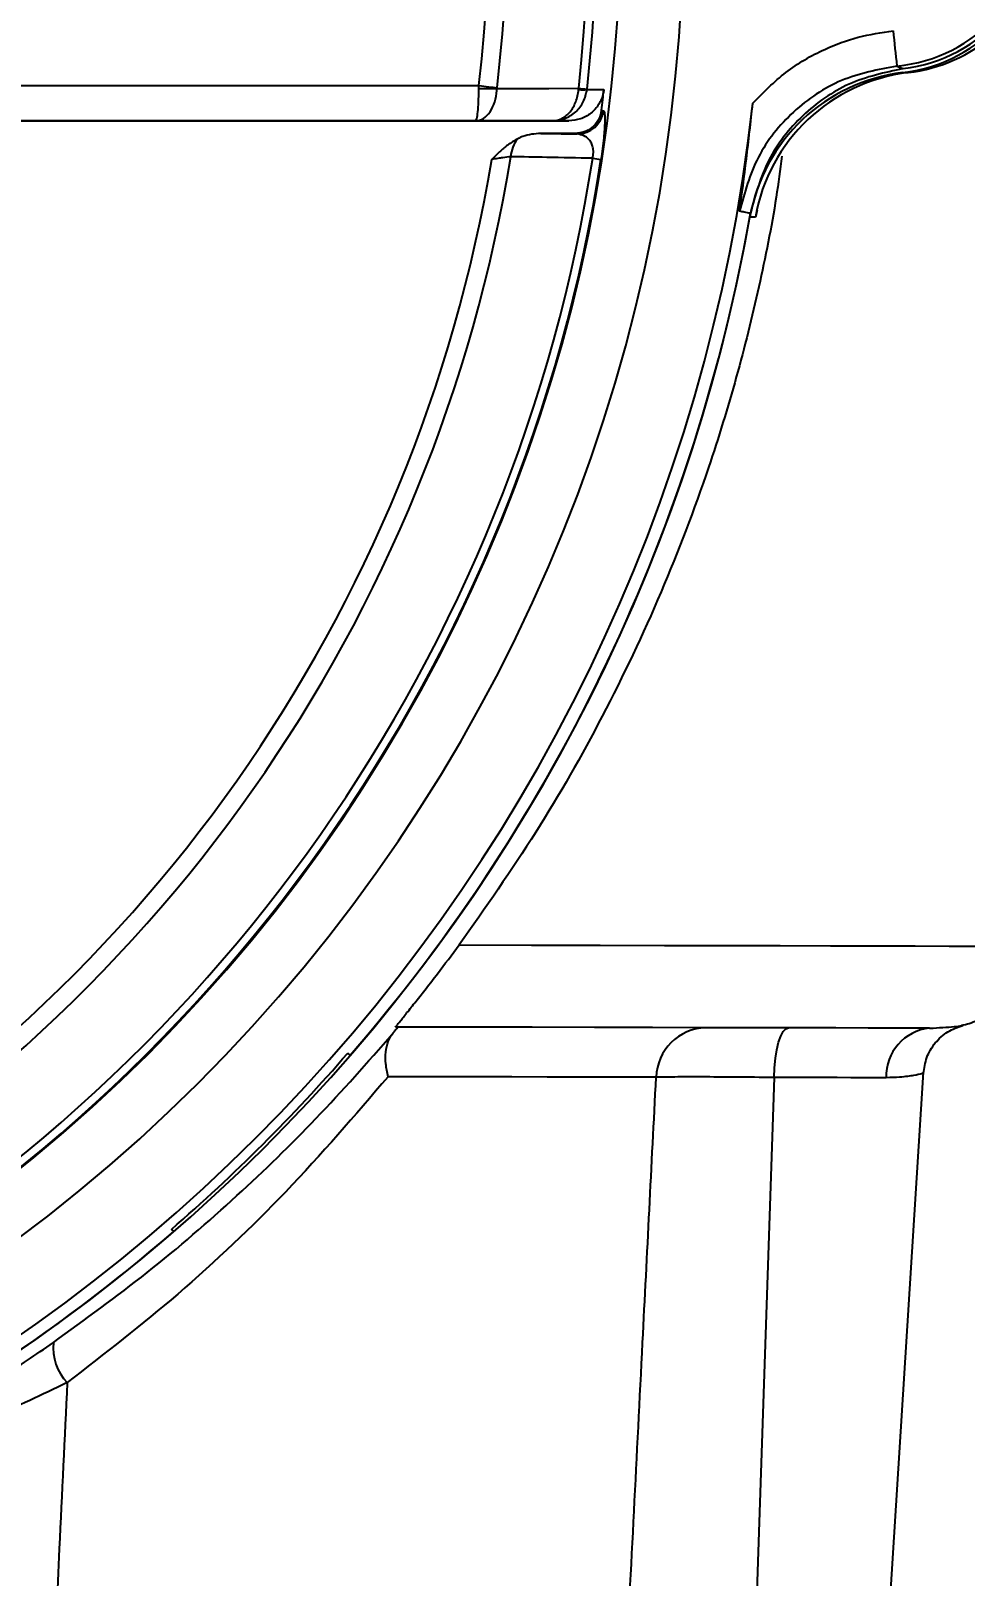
# Model space of a CAD drawing. Header units: millimetres. Extents: x 2454 to 4226, y 715 to 1968.
# Drawn here: x 3044.8 to 3092.4, y 1670.9 to 1749.8 of the extents above; entities that cross this region are included whole.
import ezdxf

# ---------------------------------------------------------------- set-up
doc = ezdxf.new("R2010")
doc.units = ezdxf.units.MM
doc.layers.add('标注', color=3, linetype='Continuous', lineweight=13)
doc.styles.add('SLDTEXTSTYLE1', font='txt.shx', dxfattribs={"width": 0.7, "bigfont": 'gbcbig.shx'})
doc.dimstyles.new('SLDDIMSTYLE12$0', dxfattribs={"dimtxt": 12, "dimasz": 10, "dimexe": 0, "dimexo": 0.0625, "dimgap": 0.875, "dimtad": 1, "dimdec": 1, "dimlfac": 1.8, "dimrnd": 1e-09, "dimzin": 12, "dimdsep": 46, "dimtxsty": 'SLDTEXTSTYLE1', "dimcen": 0.09, "dimdle": 8.16, "dimclrd": 3, "dimclre": 3, "dimadec": 0, "dimazin": 3, "dimtfac": 1, "dimtdec": 1, "dimtofl": 0, "dimtmove": 0, "dimatfit": 3, "dimfxl": 0, "dimfrac": 2, "dimtolj": 1, "dimlwd": 5, "dimlwe": 5, "dimarcsym": 0})

# ---------------------------------------------------------------- blocks, each defined once
blk = doc.blocks.new('*D48')
at = {"layer": 'Defpoints', "color": 0, "transparency": 16777216}
for p in [(3045.699, 1934.269), (3087.523, 1665.434), (3190.72, 1665.434)]:
    blk.add_point(p, dxfattribs=at)
at = {"layer": '标注', "color": 3, "lineweight": 5, "transparency": 16777216}
blk.add_line((3045.762, 1934.269), (3190.72, 1934.269), dxfattribs=at)
at = {"layer": '标注', "color": 3, "linetype": 'Continuous', "lineweight": 5, "transparency": 16777216}
for p, q in [((3190.72, 1924.269), (3190.72, 1675.434)), ((3087.585, 1665.434), (3190.72, 1665.434))]:
    blk.add_line(p, q, dxfattribs=at)
at = {"layer": '标注', "color": 3, "transparency": 16777216}
for points in [[(3189.053, 1924.269), (3192.386, 1924.269), (3190.72, 1934.269)], [(3189.053, 1675.434), (3192.386, 1675.434), (3190.72, 1665.434)]]:
    blk.add_solid(points, dxfattribs=at)
at = {"layer": '标注', "color": 0, "transparency": 16777216, "insert": (3178.416, 1799.851), "char_height": 10, "attachment_point": 5, "rotation": 90, "style": 'SLDTEXTSTYLE1'}
blk.add_mtext('\\A1;{\\H2.28571x;300}', dxfattribs=at)

msp = doc.modelspace()

# ---------------------------------------------------------------- linework, layer by layer
at = {"color": 7, "linetype": 'Continuous', "lineweight": 25}
for p, q in [((3089.238, 1747.653), (3089.515, 1747.652)), ((3022.004, 1746.991), (3067.624, 1746.991)), ((3067.622, 1746.847), (3067.624, 1746.991)), ((3068.551, 1746.884), (3068.548, 1746.847)), ((3072.709, 1746.792), (3072.713, 1746.854)), ((3073.139, 1746.808), (3073.137, 1746.792)), ((3067.461, 1745.191), (3022.022, 1745.191)), ((3022.192, 1745.191), (3072.206, 1745.191)), ((3071.363, 1745.191), (3067.461, 1745.191)), ((3072.206, 1745.191), (3071.363, 1745.191)), ((3072.533, 1744.552), (3070.784, 1744.552)), ((3081.72, 1740.284), (3081.442, 1740.285)), ((3092.244, 1699.03), (3092.227, 1699.027)), ((3061.066, 1697.521), (3060.939, 1697.621)), ((3082.673, 1696.375), (3081.644, 1665.613)), ((3088.331, 1665.598), (3090.296, 1696.644)), ((3051.944, 1688.626), (3052.071, 1688.525)), ((3052.071, 1688.525), (3051.958, 1688.638))]:
    msp.add_line(p, q, dxfattribs=at)
at = {"color": 7, "linetype": 'Continuous', "lineweight": 25, "flags": 128}
for points in [[(3067.624, 1746.991), (3067.751, 1746.977), (3067.878, 1746.962), (3068.001, 1746.947), (3068.122, 1746.933), (3068.238, 1746.92), (3068.349, 1746.907), (3068.454, 1746.895), (3068.551, 1746.884)], [(3068.548, 1746.847), (3071.191, 1746.852), (3072.713, 1746.854)], [(3073.137, 1746.792), (3073.362, 1746.793), (3073.997, 1746.794)], [(3073.874, 1745.735), (3073.931, 1745.719), (3073.975, 1745.706)], [(3070.784, 1744.552), (3071.822, 1744.535), (3072.638, 1744.522)], [(3072.638, 1744.522), (3072.579, 1744.539), (3072.533, 1744.552)], [(3066.616, 1703.14), (3070.306, 1703.132), (3073.805, 1703.124), (3077.094, 1703.117), (3080.158, 1703.111), (3082.981, 1703.105), (3085.548, 1703.099), (3087.848, 1703.094), (3089.868, 1703.09), (3091.598, 1703.086), (3093.029, 1703.083), (3094.155, 1703.081), (3094.97, 1703.079), (3095.469, 1703.078), (3095.65, 1703.078), (3095.651, 1703.078)], [(3090.608, 1698.893), (3089.867, 1698.895), (3088.819, 1698.897), (3087.468, 1698.9), (3085.822, 1698.904), (3083.889, 1698.908), (3081.68, 1698.912), (3079.206, 1698.918), (3076.481, 1698.924), (3073.52, 1698.93), (3070.337, 1698.937), (3066.951, 1698.944), (3063.379, 1698.951)], [(3082.673, 1696.375), (3082.695, 1696.878), (3082.743, 1697.357), (3082.814, 1697.795), (3082.906, 1698.177), (3083.015, 1698.488), (3083.139, 1698.719), (3083.271, 1698.861), (3083.409, 1698.909)], [(3076.66, 1696.388), (3075.534, 1696.39), (3074.23, 1696.393), (3072.752, 1696.396), (3071.107, 1696.4), (3069.301, 1696.404), (3067.342, 1696.408), (3065.238, 1696.412), (3062.997, 1696.417)], [(3088.394, 1696.363), (3087.851, 1696.364), (3087.248, 1696.366), (3086.591, 1696.367), (3085.885, 1696.368), (3085.135, 1696.37), (3084.345, 1696.372), (3083.523, 1696.373), (3082.673, 1696.375)]]:
    msp.add_lwpolyline(points, dxfattribs=at)
at = {"color": 7, "linetype": 'Continuous', "lineweight": 25}
for centre, radius, start, end in [((2993.687, 1755.803), 84.364, 293.77253, 288.03652), ((2992.529, 1755.805), 82.329, 298.30628, 286.54744), ((2992.335, 1755.805), 81.303, 353.64683, 186.35318), ((2992.326, 1755.805), 80.884, 353.64681, 186.3532), ((2992.287, 1755.805), 76.784, 353.328, 186.67202), ((2992.284, 1755.805), 75.854, 353.328, 186.67202), ((3088.2, 1755.8), 7.844, 275.40464, 84.59536), ((3088.29, 1755.8), 8.001, 276.91879, 83.08121), ((3088.567, 1755.597), 8.001, 276.80745, 55.06344), ((3088.29, 1755.598), 8.001, 276.80651, 0.66311), ((3136.127, 1753.822), 47.547, 184.87301, 187.04402), ((3090.305, 1738.716), 9, 96.80603, 169.96374), ((3090.582, 1738.716), 9, 96.80603, 169.96374), ((3068.085, 1759.845), 13.006, 267.9584, 272.0409), ((3072.923, 1748.521), 1.742, 262.93924, 277.05695), ((3081.646, 1826.843), 80.486, 263.62822, 263.93278), ((2992.464, 1755.802), 82.03, 352.95108, 353.69537), ((2993.685, 1755.798), 88.439, 276.305, 353.69783), ((3072.635, 1745.872), 1.35, 270.10247, 352.93682), ((3070.842, 1743.27), 1.597, 140.63983, 176.72524), ((2992.473, 1755.8), 77.776, 298.98442, 350.7972), ((2992.469, 1755.8), 76.846, 299.04627, 350.58227), ((2992.521, 1755.799), 82.295, 298.34695, 351.20907), ((2992.512, 1755.799), 81.876, 298.69165, 351.20907), ((3082.319, 1800.589), 57.989, 261.17881, 261.60147), ((2993.792, 1755.797), 89.012, 279.79419, 349.96366), ((2993.788, 1755.799), 89.009, 319.09969, 350.08602), ((3079.27, 1696.307), 2.612, 91.55213, 178.22552), ((3090.851, 1696.447), 2.458, 95.68178, 181.96006), ((2993.765, 1755.797), 88.863, 310.89677, 319.10606), ((2993.794, 1755.794), 89.001, 279.91523, 310.90346), ((3048.546, 1682.608), 2.631, 174.70745, 223.276)]:
    msp.add_arc(centre, radius, start, end, dxfattribs=at)
for points, knots in [([(3081.589, 1746.089), (3082.131, 1746.643), (3083.212, 1747.746), (3085.087, 1748.824), (3086.948, 1749.523), (3088.149, 1749.696), (3088.752, 1749.783)], [0, 0, 0, 0, 0.280617, 0.559574, 0.779119, 1, 1, 1, 1]), ([(3088.939, 1747.991), (3087.973, 1747.806), (3086.042, 1747.437), (3083.574, 1745.748), (3081.694, 1743.424), (3081.173, 1741.529), (3080.913, 1740.582)], [0, 0, 0, 0, 0.2500471, 0.50006, 0.7503071, 1, 1, 1, 1]), ([(3089.254, 1747.857), (3088.313, 1747.653), (3086.433, 1747.246), (3084.05, 1745.555), (3082.231, 1743.265), (3081.723, 1741.405), (3081.468, 1740.475)], [0, 0, 0, 0, 0.250065, 0.499446, 0.749386, 1, 1, 1, 1]), ([(3088.939, 1747.991), (3088.997, 1747.966), (3089.102, 1747.92), (3089.207, 1747.876), (3089.254, 1747.857)], [0, 0, 0, 0, 0.56, 1, 1, 1, 1]), ([(3067.461, 1745.191), (3067.462, 1745.191), (3067.481, 1745.192), (3067.521, 1745.275), (3067.571, 1745.622), (3067.607, 1746.135), (3067.619, 1746.575), (3067.621, 1746.812), (3067.622, 1746.847)], [0, 0, 0, 0, 0.003259, 0.2475358, 0.4923987, 0.7330982, 0.9608921, 1, 1, 1, 1]), ([(3067.461, 1745.191), (3067.463, 1745.191), (3067.596, 1745.192), (3067.863, 1745.275), (3068.205, 1745.622), (3068.445, 1746.135), (3068.532, 1746.575), (3068.546, 1746.812), (3068.548, 1746.847)], [0, 0, 0, 0, 0.003259, 0.2475358, 0.4923987, 0.7330982, 0.9608921, 1, 1, 1, 1]), ([(3071.363, 1745.191), (3071.365, 1745.191), (3071.53, 1745.192), (3071.863, 1745.275), (3072.285, 1745.623), (3072.602, 1746.148), (3072.673, 1746.576), (3072.709, 1746.792)], [0, 0, 0, 0, 0.003324, 0.253039, 0.503457, 0.749524, 1, 1, 1, 1]), ([(3071.363, 1745.191), (3071.366, 1745.191), (3071.584, 1745.192), (3072.022, 1745.275), (3072.579, 1745.623), (3072.996, 1746.148), (3073.09, 1746.576), (3073.137, 1746.792)], [0, 0, 0, 0, 0.003324, 0.253039, 0.503457, 0.749524, 1, 1, 1, 1]), ([(3073.997, 1746.794), (3073.988, 1746.728), (3073.95, 1746.463), (3073.763, 1746.02), (3073.355, 1745.562), (3072.815, 1745.251), (3072.409, 1745.211), (3072.206, 1745.191)], [0, 0, 0, 0, 0.075596, 0.306396, 0.537502, 0.768754, 1, 1, 1, 1]), ([(3073.874, 1745.735), (3073.841, 1745.586), (3073.8, 1745.396), (3073.63, 1745.095), (3073.399, 1744.833), (3072.993, 1744.598), (3072.687, 1744.567), (3072.533, 1744.552)], [0, 0, 0, 0, 0.232669, 0.297755, 0.530627, 0.763491, 1, 1, 1, 1]), ([(3080.913, 1740.582), (3081.032, 1741.456), (3081.268, 1743.196), (3081.483, 1745.128), (3081.589, 1746.089)], [0, 0, 0, 0, 0.502443, 1, 1, 1, 1]), ([(3073.975, 1745.706), (3073.997, 1745.675), (3074.039, 1745.616), (3074.049, 1745.232), (3074.028, 1744.777), (3073.99, 1744.323), (3073.934, 1743.8), (3073.877, 1743.411), (3073.849, 1743.222)], [0, 0, 0, 0, 0.259727, 0.499019, 0.627219, 0.751249, 0.879328, 1, 1, 1, 1]), ([(3069.607, 1744.282), (3069.431, 1744.178), (3069.101, 1743.981), (3068.673, 1743.608), (3068.412, 1743.356), (3068.282, 1743.227), (3068.28, 1743.225)], [0, 0, 0, 0, 0.359662, 0.67689, 0.99584, 1, 1, 1, 1]), ([(3070.784, 1744.552), (3070.47, 1744.528), (3070.06, 1744.496), (3069.693, 1744.323), (3069.607, 1744.282)], [0, 0, 0, 0, 0.766143, 1, 1, 1, 1]), ([(3073.426, 1743.286), (3073.436, 1743.336), (3073.455, 1743.435), (3073.467, 1743.633), (3073.44, 1743.857), (3073.363, 1744.068), (3073.127, 1744.429), (3072.858, 1744.48), (3072.638, 1744.522)], [0, 0, 0, 0, 0.047626, 0.094405, 0.194127, 0.3085, 0.435374, 1, 1, 1, 1]), ([(3083.07, 1743.396), (3082.979, 1742.696), (3082.685, 1740.446), (3081.918, 1736.672), (3080.78, 1732.06), (3079.167, 1726.836), (3076.952, 1721.019), (3074.004, 1714.816), (3070.595, 1708.793), (3067.951, 1705.037), (3066.616, 1703.14)], [0, 0, 0, 0, 0.0466754, 0.150139, 0.2560549, 0.3649754, 0.5198696, 0.6813145, 0.8390139, 1, 1, 1, 1]), ([(3069.247, 1743.361), (3069.12, 1743.344), (3068.916, 1743.318), (3068.575, 1743.27), (3068.382, 1743.241), (3068.28, 1743.225)], [0, 0, 0, 0, 0.446397, 0.709937, 1, 1, 1, 1]), ([(3073.426, 1743.286), (3072.646, 1743.3), (3071.253, 1743.325), (3069.86, 1743.35), (3069.247, 1743.361)], [0, 0, 0, 0, 0.56, 1, 1, 1, 1]), ([(3081.468, 1740.475), (3081.364, 1740.494), (3081.179, 1740.528), (3080.994, 1740.566), (3080.913, 1740.582)], [0, 0, 0, 0, 0.56, 1, 1, 1, 1]), ([(3081.808, 1740.629), (3081.801, 1740.592), (3081.743, 1740.306), (3081.731, 1740.295), (3081.72, 1740.284)], [0, 0, 0, 0, 0.13115, 1, 1, 1, 1]), ([(3063.379, 1698.951), (3063.387, 1698.965), (3063.402, 1698.991), (3063.601, 1699.242), (3063.936, 1699.66), (3064.403, 1700.246), (3064.941, 1700.93), (3065.7, 1701.91), (3066.251, 1702.65), (3066.616, 1703.14)], [0, 0, 0, 0, 0.129555, 0.250021, 0.374542, 0.49988, 0.620651, 0.748483, 1, 1, 1, 1]), ([(3092.242, 1699.04), (3092.371, 1699.07), (3092.785, 1699.163), (3093.477, 1699.501), (3094.235, 1700.056), (3094.886, 1700.802), (3095.357, 1701.682), (3095.617, 1702.473), (3095.621, 1702.952), (3095.622, 1703.077)], [0, 0, 0, 0, 0.070353, 0.225481, 0.404402, 0.566601, 0.746191, 0.933387, 1, 1, 1, 1]), ([(3045.926, 1682.851), (3047.543, 1684.025), (3050.833, 1686.415), (3055.274, 1690.267), (3059.468, 1694.331), (3061.942, 1697.153), (3063.214, 1698.605)], [0, 0, 0, 0, 0.245724, 0.499997, 0.742763, 1, 1, 1, 1]), ([(3062.997, 1696.417), (3062.951, 1696.636), (3062.859, 1697.074), (3062.862, 1697.692), (3062.968, 1698.23), (3063.135, 1698.484), (3063.214, 1698.605)], [0, 0, 0, 0, 0.250368, 0.500385, 0.762601, 1, 1, 1, 1]), ([(3063.214, 1698.605), (3063.261, 1698.662), (3063.355, 1698.777), (3063.468, 1698.919), (3063.48, 1698.938), (3063.488, 1698.951)], [0, 0, 0, 0, 0.250476, 0.500607, 1, 1, 1, 1]), ([(3090.293, 1696.587), (3090.333, 1696.861), (3090.416, 1697.421), (3090.865, 1698.166), (3091.505, 1698.754), (3092.034, 1698.944), (3092.293, 1699.037)], [0, 0, 0, 0, 0.242771, 0.498244, 0.754619, 1, 1, 1, 1]), ([(3090.608, 1698.893), (3091.067, 1698.917), (3091.987, 1698.964), (3092.426, 1699.062), (3092.266, 1699.034), (3092.244, 1699.03)], [0, 0, 0, 0, 0.463724, 0.927469, 1, 1, 1, 1]), ([(3062.997, 1696.417), (3061.295, 1694.436), (3058.003, 1690.607), (3052.504, 1685.37), (3048.542, 1682.29), (3046.631, 1680.805)], [0, 0, 0, 0, 0.356795, 0.689757, 1, 1, 1, 1]), ([(3075.099, 1665.627), (3075.391, 1671.369), (3075.911, 1681.622), (3076.431, 1691.876), (3076.66, 1696.388)], [0, 0, 0, 0, 0.56, 1, 1, 1, 1]), ([(3082.673, 1696.375), (3081.999, 1696.382), (3080.657, 1696.397), (3078.945, 1696.405), (3077.527, 1696.404), (3076.949, 1696.393), (3076.66, 1696.388)], [0, 0, 0, 0, 0.2513459, 0.5004955, 0.7494204, 1, 1, 1, 1]), ([(3090.287, 1696.597), (3090.289, 1696.598), (3090.317, 1696.609), (3090.196, 1696.563), (3089.842, 1696.483), (3089.2, 1696.387), (3088.632, 1696.37), (3088.394, 1696.363)], [0, 0, 0, 0, 0.015859, 0.221143, 0.507463, 0.794033, 1, 1, 1, 1]), ([(3041.8, 1680.159), (3041.988, 1680.273), (3042.365, 1680.5), (3043.381, 1681.141), (3044.584, 1681.927), (3045.478, 1682.542), (3045.926, 1682.851)], [0, 0, 0, 0, 0.2497339, 0.4989769, 0.7487964, 1, 1, 1, 1]), ([(3046.631, 1680.805), (3045.983, 1680.496), (3044.674, 1679.871), (3042.928, 1679.07), (3041.446, 1678.407), (3040.898, 1678.16), (3040.621, 1678.035)], [0, 0, 0, 0, 0.24174, 0.488416, 0.741371, 1, 1, 1, 1]), ([(3046.631, 1680.805), (3046.497, 1677.983), (3046.257, 1672.944), (3046.016, 1667.906), (3045.91, 1665.689)], [0, 0, 0, 0, 0.56, 1, 1, 1, 1])]:
    msp.add_open_spline(points, degree=3, knots=knots, dxfattribs=at)

# ---------------------------------------------------------------- dimensions: what is measured, and where the dimension line sits
at = {"layer": '标注'}
dim = msp.add_linear_dim(base=(3190.72, 1665.434), p1=(3045.699, 1934.269), p2=(3087.523, 1665.434), angle=90, text='{\\H2.28571x;300}', dimstyle='SLDDIMSTYLE12$0', override={"dimtxt": 10, "dimtdec": 3, "dimtzin": 0}, dxfattribs=at)
dim.commit()
dim.dimension.update_dxf_attribs({"geometry": '*D48', "text_midpoint": (3178.416, 1799.851)})

doc.saveas('drawing.dxf')
